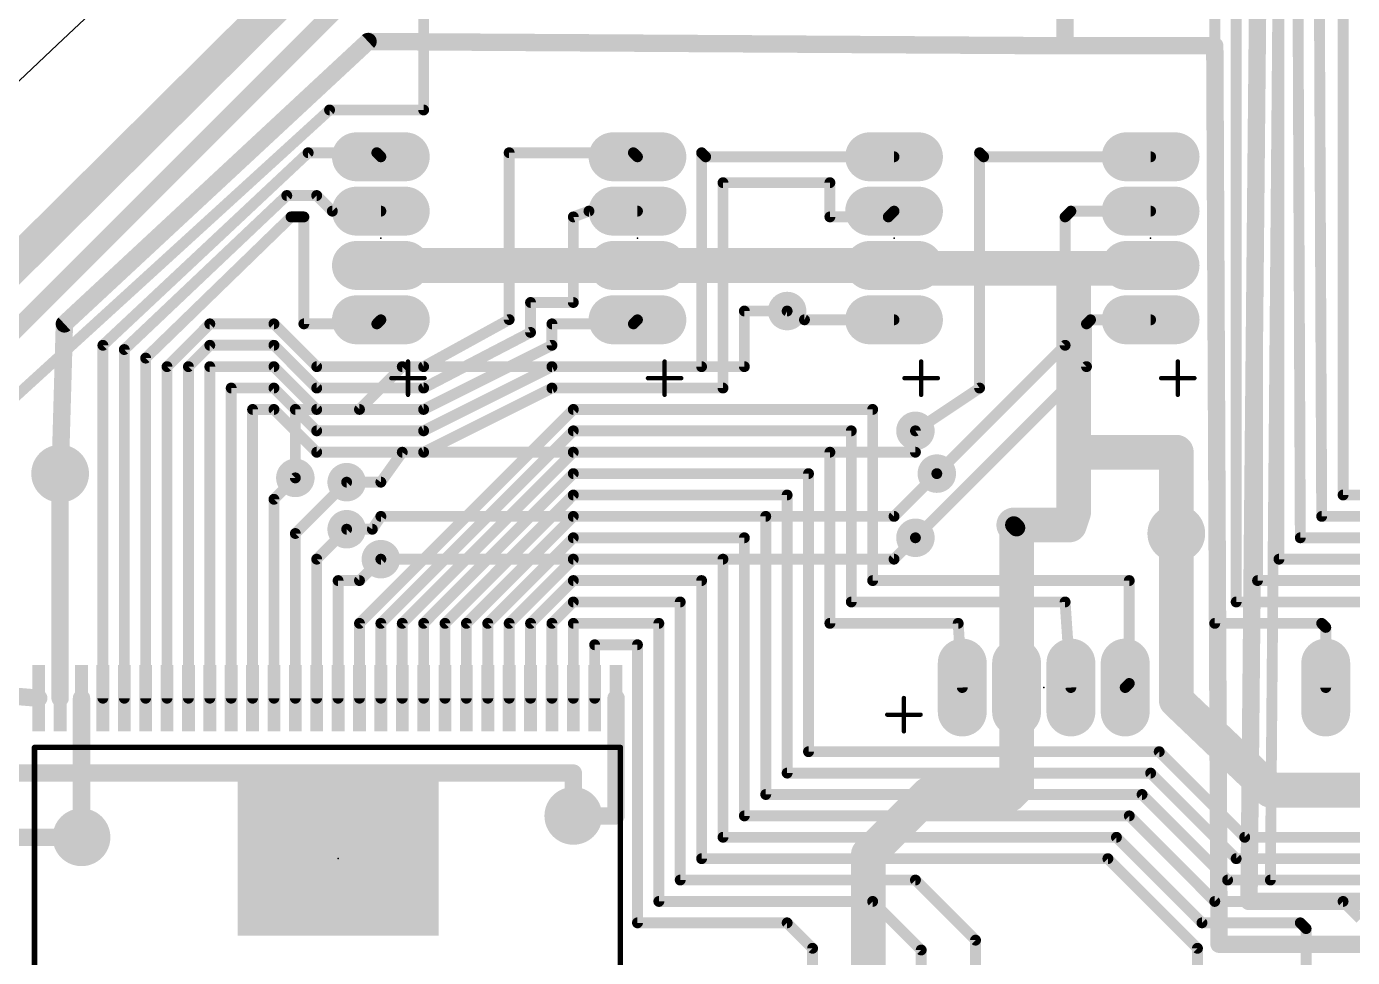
# Model space of a CAD drawing. Extents: x -46 to 149, y 1 to 263.
# Drawn here: x 48.71 to 79.72, y 202.69 to 224.45 of the extents above; entities that cross this region are included whole.
import ezdxf

# ---------------------------------------------------------------- set-up
doc = ezdxf.new("R2010")
doc.units = 0
for name, color, linetype in [('1', 22, 'CONTINUOUS'), ('16', 175, 'CONTINUOUS'), ('17', 82, 'CONTINUOUS'), ('18', 82, 'CONTINUOUS'), ('20', 7, 'CONTINUOUS'), ('21', 253, 'CONTINUOUS'), ('23', 7, 'CONTINUOUS')]:
    doc.layers.add(name, color=color, linetype=linetype)

# ---------------------------------------------------------------- blocks, each defined once
blk = doc.blocks.new('LONGP100')
at = {"const_width": 1}
blk.add_lwpolyline([(-0.5, 0), (0.5, 0)], dxfattribs=at)
at = {"const_width": 0.5}
for points in [[(-0.5, 0.25, 1), (-0.5, -0.25)], [(0.5, -0.25, 1), (0.5, 0.25)]]:
    blk.add_lwpolyline(points, format="xyb", dxfattribs=at)
blk = doc.blocks.new('RECT')
blk.add_solid([(-0.5, -0.5), (0.5, -0.5), (-0.5, 0.5), (0.5, 0.5)])
blk = doc.blocks.new('ROUNDV')
at = {"const_width": 0.5}
blk.add_lwpolyline([(0, -0.25, 1), (0, 0.25, 1), (0, -0.25)], format="xyb", dxfattribs=at)

msp = doc.modelspace()

# ---------------------------------------------------------------- linework, layer by layer
at = {"layer": '1'}
for points, const_width in [([(76.5, 237.1), (76.5, 210.5)], 0.254), ([(77, 211), (77, 236.8)], 0.254), ([(77.5, 236.5), (77.5, 211.5)], 0.254), ([(78, 236.2), (78, 212)], 0.254), ([(78.5, 212.5), (78.4, 235.9)], 0.254), ([(79, 213), (78.9, 235.6)], 0.254), ([(79.5, 235.5), (79.5, 213.5)], 0.254), ([(58, 225.8), (58, 222.5)], 0.254), ([(55.8, 222.5), (41, 209)], 0.254), ([(58, 222.5), (55.8, 222.5)], 0.254), ([(55.3, 221.5), (50.5, 217)], 0.254), ([(56.905, 221.5), (55.3, 221.5)], 0.254), ([(57, 221.405), (56.905, 221.5)], 0.254), ([(62.905, 221.5), (60, 221.5)], 0.254), ([(60, 221.5), (60, 217.6)], 0.254), ([(63, 221.405), (62.905, 221.5)], 0.254), ([(64.5, 216.5), (64.5, 221.5)], 0.254), ([(64.5, 221.5), (64.595, 221.405)], 0.254), ([(64.595, 221.405), (69, 221.405)], 0.254), ([(71, 216), (71, 221.5)], 0.254), ([(71, 221.5), (71.095, 221.405)], 0.254), ([(71.095, 221.405), (75, 221.405)], 0.254), ([(67.5, 220.8), (65, 220.8)], 0.254), ([(65, 220.8), (65, 216)], 0.254), ([(67.5, 220), (67.5, 220.8)], 0.254), ([(51, 216.9), (54.8, 220.5)], 0.254), ([(54.8, 220.5), (55.5, 220.5)], 0.254), ([(55.5, 220.5), (55.865, 220.135)], 0.254), ([(55.865, 220.135), (57, 220.135)], 0.254), ([(61.5, 220), (61.865, 220.135)], 0.254), ([(61.865, 220.135), (63, 220.135)], 0.254), ([(69, 220.135), (68.865, 220)], 0.254), ([(73, 220), (73.135, 220.135)], 0.254), ([(73.135, 220.135), (75, 220.135)], 0.254), ([(54.9, 220), (51.5, 216.7)], 0.254), ([(55.2, 220), (54.9, 220)], 0.254), ([(55.2, 217.5), (55.2, 220)], 0.254), ([(61.5, 218), (61.5, 220)], 0.254), ([(68.865, 220), (67.5, 220)], 0.254), ([(73, 217), (73, 220)], 0.254), ([(60.5, 217.3), (60.5, 218)], 0.254), ([(60.5, 218), (61.5, 218)], 0.254), ([(57, 217.595), (56.905, 217.5)], 0.254), ([(60, 217.6), (58, 216.5)], 0.254), ([(63, 217.595), (62.905, 217.5)], 0.254), ([(66.5, 217.8), (66.905, 217.595)], 0.254), ([(66.905, 217.595), (69, 217.595)], 0.254), ([(73.5, 217.5), (73.595, 217.595)], 0.254), ([(73.595, 217.595), (75, 217.595)], 0.254), ([(53, 217.5), (52, 216.5)], 0.254), ([(54.5, 217.5), (53, 217.5)], 0.254), ([(55.5, 216.5), (54.5, 217.5)], 0.254), ([(56.905, 217.5), (55.2, 217.5)], 0.254), ([(60.5, 217.3), (58, 216)], 0.254), ([(62.905, 217.5), (61, 217.5)], 0.254), ([(61, 217.5), (61, 217)], 0.254), ([(73.5, 216.5), (73.5, 217.5)], 0.254), ([(50.5, 217), (50.5, 208.75)], 0.254), ([(52.5, 216.5), (53, 217)], 0.254), ([(53, 217), (54.5, 217)], 0.254), ([(54.5, 217), (55.5, 216)], 0.254), ([(61, 217), (58, 215.5)], 0.254), ([(70, 214), (73, 217)], 0.254), ([(51, 208.75), (51, 216.9)], 0.254), ([(51.5, 216.7), (51.5, 208.75)], 0.254), ([(52, 216.5), (52, 208.75)], 0.254), ([(52.5, 208.75), (52.5, 216.5)], 0.254), ([(54.5, 216.5), (53, 216.5)], 0.254), ([(53, 216.5), (53, 208.75)], 0.254), ([(55.5, 215.5), (54.5, 216.5)], 0.254), ([(58, 216.5), (55.5, 216.5)], 0.254), ([(58, 215), (61, 216.5)], 0.254), ([(61, 216.5), (64.5, 216.5)], 0.254), ([(69.5, 212.5), (73.5, 216.5)], 0.254), ([(53.5, 208.75), (53.5, 216)], 0.254), ([(53.5, 216), (54.5, 216)], 0.254), ([(54.5, 216), (55.5, 215)], 0.254), ([(58, 216), (55.5, 216)], 0.254), ([(61, 216), (58, 214.5)], 0.254), ([(65, 216), (61, 216)], 0.254), ([(69.5, 215), (71, 216)], 0.254), ([(54.5, 215.5), (54, 215.5)], 0.254), ([(54, 215.5), (54, 208.75)], 0.254), ([(55.5, 214.5), (54.5, 215.5)], 0.254), ([(55.5, 215.5), (58, 215.5)], 0.254), ([(61.5, 215.5), (56.5, 210.5)], 0.254), ([(68.5, 215.5), (61.5, 215.5)], 0.254), ([(68.5, 211.5), (68.5, 215.5)], 0.254), ([(55.5, 215), (58, 215)], 0.254), ([(61.5, 215), (57, 210.5)], 0.254), ([(68, 215), (61.5, 215)], 0.254), ([(68, 211), (68, 215)], 0.254), ([(58, 214.5), (55.5, 214.5)], 0.254), ([(61.5, 214.5), (57.5, 210.5)], 0.254), ([(67.5, 214.5), (61.5, 214.5)], 0.254), ([(67.5, 210.5), (67.5, 214.5)], 0.254), ([(49.5, 208.75), (49.5, 214)], 0.4064), ([(54.5, 213.4), (55, 213.9)], 0.254), ([(61.5, 214), (58, 210.5)], 0.254), ([(67, 214), (61.5, 214)], 0.254), ([(67, 207.5), (67, 214)], 0.254), ([(55, 212.6), (56.2, 213.8)], 0.254), ([(54.5, 208.75), (54.5, 213.4)], 0.254), ([(61.5, 213.5), (58.5, 210.5)], 0.254), ([(66.5, 213.5), (61.5, 213.5)], 0.254), ([(66.5, 207), (66.5, 213.5)], 0.254), ([(79.5, 213.5), (85.5, 213.5)], 0.254), ([(61.5, 213), (59, 210.5)], 0.254), ([(66, 213), (61.5, 213)], 0.254), ([(66, 206.5), (66, 213)], 0.254), ([(85, 213), (79, 213)], 0.254), ([(55, 208.75), (55, 212.6)], 0.254), ([(55.5, 212), (56.2, 212.7)], 0.254), ([(75.6, 212.6), (75.6, 208.7)], 0.8128), ([(61.5, 212.5), (59.5, 210.5)], 0.254), ([(65.5, 212.5), (61.5, 212.5)], 0.254), ([(65.5, 206), (65.5, 212.5)], 0.254), ([(84.5, 212.5), (78.5, 212.5)], 0.254), ([(55.5, 208.75), (55.5, 212)], 0.254), ([(56.5, 211.5), (57, 212)], 0.254), ([(61.5, 212), (60, 210.5)], 0.254), ([(65, 212), (61.5, 212)], 0.254), ([(65, 205.5), (65, 212)], 0.254), ([(78, 212), (84, 212)], 0.254), ([(56, 208.75), (56, 211.5)], 0.254), ([(56, 211.5), (56.5, 211.5)], 0.254), ([(61.5, 211.5), (60.5, 210.5)], 0.254), ([(64.5, 211.5), (61.5, 211.5)], 0.254), ([(64.5, 205), (64.5, 211.5)], 0.254), ([(74.5, 211.5), (68.5, 211.5)], 0.254), ([(74.5, 209.095), (74.5, 211.5)], 0.254), ([(77.5, 211.5), (83, 211.5)], 0.254), ([(61.5, 211), (61, 210.5)], 0.254), ([(64, 211), (61.5, 211)], 0.254), ([(64, 204.5), (64, 211)], 0.254), ([(73, 211), (68, 211)], 0.254), ([(73.135, 209), (73, 211)], 0.254), ([(80.5, 211), (77, 211)], 0.254), ([(56.5, 210.5), (56.5, 208.75)], 0.254), ([(57, 210.5), (57, 208.75)], 0.254), ([(57.5, 210.5), (57.5, 208.75)], 0.254), ([(58, 210.5), (58, 208.75)], 0.254), ([(58.5, 210.5), (58.5, 208.75)], 0.254), ([(59, 210.5), (59, 208.75)], 0.254), ([(59.5, 210.5), (59.5, 208.75)], 0.254), ([(60, 210.5), (60, 208.75)], 0.254), ([(60.5, 210.5), (60.5, 208.75)], 0.254), ([(61, 210.5), (61, 208.75)], 0.254), ([(63.5, 210.5), (61.5, 210.5)], 0.254), ([(61.5, 210.5), (61.5, 208.75)], 0.254), ([(63.5, 204), (63.5, 210.5)], 0.254), ([(70.5, 210.5), (67.5, 210.5)], 0.254), ([(70.595, 209), (70.5, 210.5)], 0.254), ([(76.5, 210.5), (79, 210.5)], 0.254), ([(79, 210.5), (79.095, 210.405)], 0.254), ([(79.095, 210.405), (79.095, 209)], 0.254), ([(63, 210), (62, 210)], 0.254), ([(62, 210), (62, 208.75)], 0.254), ([(63, 203.5), (63, 210)], 0.254), ([(49, 208.75), (48.4, 208.8)], 0.4064), ([(74.405, 209), (74.5, 209.095)], 0.254), ([(75.6, 208.7), (77.8, 206.6)], 0.8128), ([(50, 205.5), (50, 208.75)], 0.4064), ([(62.5, 208.75), (62.5, 206)], 0.4064), ([(75.2, 207.5), (67, 207.5)], 0.254), ([(77.2, 205.5), (75.2, 207.5)], 0.254), ([(75, 207), (66.5, 207)], 0.254), ([(77, 205), (75, 207)], 0.254), ([(77.8, 206.6), (81.6, 206.6)], 0.8128), ([(74.8, 206.5), (66, 206.5)], 0.254), ([(76.8, 204.5), (74.8, 206.5)], 0.254), ([(62.5, 206), (61.5, 206)], 0.4064), ([(74.5, 206), (65.5, 206)], 0.254), ([(76.5, 204), (74.5, 206)], 0.254), ([(74.2, 205.5), (65, 205.5)], 0.254), ([(76.2, 203.5), (74.2, 205.5)], 0.254), ([(81.5, 205.5), (77.2, 205.5)], 0.254), ([(74, 205), (64.5, 205)], 0.254), ([(76.095, 202.905), (74, 205)], 0.254), ([(80.9, 205), (77, 205)], 0.254), ([(69.5, 204.5), (64, 204.5)], 0.254), ([(70.905, 203.095), (69.5, 204.5)], 0.254), ([(80.5, 204.5), (76.8, 204.5)], 0.254), ([(68.5, 204), (63.5, 204)], 0.254), ([(69.635, 202.865), (68.5, 204)], 0.254), ([(79.5, 204), (76.5, 204)], 0.254), ([(79.905, 203.595), (79.5, 204)], 0.254), ([(66.5, 203.5), (63, 203.5)], 0.254), ([(67.095, 202.905), (66.5, 203.5)], 0.254), ([(78.5, 203.5), (76.2, 203.5)], 0.254), ([(78.635, 203.365), (78.5, 203.5)], 0.254), ([(78.635, 201.5), (78.635, 203.365)], 0.254), ([(70.905, 201.5), (70.905, 203.095)], 0.254), ([(67.095, 201.5), (67.095, 202.905)], 0.254), ([(69.635, 201.5), (69.635, 202.865)], 0.254), ([(76.095, 201.5), (76.095, 202.905)], 0.254)]:
    msp.add_lwpolyline(points, dxfattribs=dict(at, const_width=const_width))
for points, const_width in [([(55.8, 222.5635, 1), (55.8, 222.4365)], 0.127), ([(55.8428, 222.4531, 1), (55.7572, 222.5469)], 0.127), ([(58, 222.4365, 1), (58, 222.5635)], 0.127), ([(57.9365, 222.5, 1), (58.0635, 222.5)], 0.127), ([(55.3, 221.5635, 1), (55.3, 221.4365)], 0.127), ([(55.3434, 221.4537, 1), (55.2566, 221.5463)], 0.127), ([(56.9499, 221.5449, 1), (56.8601, 221.4551)], 0.127), ([(56.905, 221.4365, 1), (56.905, 221.5635)], 0.127), ([(56.9551, 221.3601, 1), (57.0449, 221.4499)], 0.127), ([(60, 221.5635, 1), (60, 221.4365)], 0.127), ([(60.0635, 221.5, 1), (59.9365, 221.5)], 0.127), ([(62.9499, 221.5449, 1), (62.8601, 221.4551)], 0.127), ([(62.905, 221.4365, 1), (62.905, 221.5635)], 0.127), ([(62.9551, 221.3601, 1), (63.0449, 221.4499)], 0.127), ([(64.5635, 221.5, 1), (64.4365, 221.5)], 0.127), ([(64.5449, 221.5449, 1), (64.4551, 221.4551)], 0.127), ([(64.595, 221.4685, 1), (64.595, 221.3415)], 0.127), ([(64.5501, 221.3601, 1), (64.6399, 221.4499)], 0.127), ([(69, 221.3415, 1), (69, 221.4685)], 0.127), ([(71.0635, 221.5, 1), (70.9365, 221.5)], 0.127), ([(71.0449, 221.5449, 1), (70.9551, 221.4551)], 0.127), ([(71.095, 221.4685, 1), (71.095, 221.3415)], 0.127), ([(71.0501, 221.3601, 1), (71.1399, 221.4499)], 0.127), ([(75, 221.3415, 1), (75, 221.4685)], 0.127), ([(65, 220.8635, 1), (65, 220.7365)], 0.127), ([(65.0635, 220.8, 1), (64.9365, 220.8)], 0.127), ([(67.5635, 220.8, 1), (67.4365, 220.8)], 0.127), ([(67.5, 220.7365, 1), (67.5, 220.8635)], 0.127), ([(54.8, 220.5635, 1), (54.8, 220.4365)], 0.127), ([(54.8437, 220.4539, 1), (54.7563, 220.5461)], 0.127), ([(55.5449, 220.5449, 1), (55.4551, 220.4551)], 0.127), ([(55.5, 220.4365, 1), (55.5, 220.5635)], 0.127), ([(55.865, 220.1985, 1), (55.865, 220.0715)], 0.127), ([(55.8201, 220.0901, 1), (55.9099, 220.1799)], 0.127), ([(57, 220.0715, 1), (57, 220.1985)], 0.127), ([(61.865, 220.1985, 1), (61.865, 220.0715)], 0.127), ([(61.887, 220.0754, 1), (61.843, 220.1946)], 0.127), ([(63, 220.0715, 1), (63, 220.1985)], 0.127), ([(69.0449, 220.0901, 1), (68.9551, 220.1799)], 0.127), ([(73.135, 220.1985, 1), (73.135, 220.0715)], 0.127), ([(73.1799, 220.0901, 1), (73.0901, 220.1799)], 0.127), ([(75, 220.0715, 1), (75, 220.1985)], 0.127), ([(54.9, 220.0635, 1), (54.9, 219.9365)], 0.127), ([(54.9442, 219.9544, 1), (54.8558, 220.0456)], 0.127), ([(55.2635, 220, 1), (55.1365, 220)], 0.127), ([(55.2, 219.9365, 1), (55.2, 220.0635)], 0.127), ([(61.5635, 220, 1), (61.4365, 220)], 0.127), ([(61.478, 220.0596, 1), (61.522, 219.9404)], 0.127), ([(67.5, 220.0635, 1), (67.5, 219.9365)], 0.127), ([(67.4365, 220, 1), (67.5635, 220)], 0.127), ([(68.8201, 220.0449, 1), (68.9099, 219.9551)], 0.127), ([(68.865, 219.9365, 1), (68.865, 220.0635)], 0.127), ([(73.0635, 220, 1), (72.9365, 220)], 0.127), ([(72.9551, 220.0449, 1), (73.0449, 219.9551)], 0.127), ([(60.5635, 218, 1), (60.4365, 218)], 0.127), ([(60.5, 218.0635, 1), (60.5, 217.9365)], 0.127), ([(61.4365, 218, 1), (61.5635, 218)], 0.127), ([(61.5, 217.9365, 1), (61.5, 218.0635)], 0.127), ([(57.0449, 217.5501, 1), (56.9551, 217.6399)], 0.127), ([(59.9365, 217.6, 1), (60.0635, 217.6)], 0.127), ([(60.0306, 217.5444, 1), (59.9694, 217.6556)], 0.127), ([(63.0449, 217.5501, 1), (62.9551, 217.6399)], 0.127), ([(66.5287, 217.8567, 1), (66.4713, 217.7433)], 0.127), ([(66.905, 217.6585, 1), (66.905, 217.5315)], 0.127), ([(66.8763, 217.5383, 1), (66.9337, 217.6517)], 0.127), ([(69, 217.5315, 1), (69, 217.6585)], 0.127), ([(73.595, 217.6585, 1), (73.595, 217.5315)], 0.127), ([(73.6399, 217.5501, 1), (73.5501, 217.6399)], 0.127), ([(75, 217.5315, 1), (75, 217.6585)], 0.127), ([(53, 217.5635, 1), (53, 217.4365)], 0.127), ([(53.0449, 217.4551, 1), (52.9551, 217.5449)], 0.127), ([(54.5449, 217.5449, 1), (54.4551, 217.4551)], 0.127), ([(54.5, 217.4365, 1), (54.5, 217.5635)], 0.127), ([(55.2, 217.5635, 1), (55.2, 217.4365)], 0.127), ([(55.1365, 217.5, 1), (55.2635, 217.5)], 0.127), ([(56.8601, 217.5449, 1), (56.9499, 217.4551)], 0.127), ([(56.905, 217.4365, 1), (56.905, 217.5635)], 0.127), ([(60.4365, 217.3, 1), (60.5635, 217.3)], 0.127), ([(60.5293, 217.2437, 1), (60.4707, 217.3563)], 0.127), ([(61, 217.5635, 1), (61, 217.4365)], 0.127), ([(61.0635, 217.5, 1), (60.9365, 217.5)], 0.127), ([(62.8601, 217.5449, 1), (62.9499, 217.4551)], 0.127), ([(62.905, 217.4365, 1), (62.905, 217.5635)], 0.127), ([(73.5635, 217.5, 1), (73.4365, 217.5)], 0.127), ([(73.4551, 217.5449, 1), (73.5449, 217.4551)], 0.127), ([(50.5635, 217, 1), (50.4365, 217)], 0.127), ([(50.4566, 217.0463, 1), (50.5434, 216.9537)], 0.127), ([(53, 217.0635, 1), (53, 216.9365)], 0.127), ([(53.0449, 216.9551, 1), (52.9551, 217.0449)], 0.127), ([(54.5449, 217.0449, 1), (54.4551, 216.9551)], 0.127), ([(54.5, 216.9365, 1), (54.5, 217.0635)], 0.127), ([(60.9365, 217, 1), (61.0635, 217)], 0.127), ([(61.0284, 216.9432, 1), (60.9716, 217.0568)], 0.127), ([(72.9365, 217, 1), (73.0635, 217)], 0.127), ([(73.0449, 216.9551, 1), (72.9551, 217.0449)], 0.127), ([(51.0635, 216.9, 1), (50.9365, 216.9)], 0.127), ([(50.9563, 216.9461, 1), (51.0437, 216.8539)], 0.127), ([(51.5635, 216.7, 1), (51.4365, 216.7)], 0.127), ([(51.4558, 216.7456, 1), (51.5442, 216.6544)], 0.127), ([(52.0635, 216.5, 1), (51.9365, 216.5)], 0.127), ([(51.9551, 216.5449, 1), (52.0449, 216.4551)], 0.127), ([(52.5635, 216.5, 1), (52.4365, 216.5)], 0.127), ([(52.4551, 216.5449, 1), (52.5449, 216.4551)], 0.127), ([(53, 216.5635, 1), (53, 216.4365)], 0.127), ([(53.0635, 216.5, 1), (52.9365, 216.5)], 0.127), ([(54.5449, 216.5449, 1), (54.4551, 216.4551)], 0.127), ([(54.5, 216.4365, 1), (54.5, 216.5635)], 0.127), ([(55.5, 216.5635, 1), (55.5, 216.4365)], 0.127), ([(55.4551, 216.4551, 1), (55.5449, 216.5449)], 0.127), ([(57.9694, 216.5556, 1), (58.0306, 216.4444)], 0.127), ([(58, 216.4365, 1), (58, 216.5635)], 0.127), ([(61, 216.5635, 1), (61, 216.4365)], 0.127), ([(61.0284, 216.4432, 1), (60.9716, 216.5568)], 0.127), ([(64.4365, 216.5, 1), (64.5635, 216.5)], 0.127), ([(64.5, 216.4365, 1), (64.5, 216.5635)], 0.127), ([(73.4365, 216.5, 1), (73.5635, 216.5)], 0.127), ([(73.5449, 216.4551, 1), (73.4551, 216.5449)], 0.127), ([(53.5635, 216, 1), (53.4365, 216)], 0.127), ([(53.5, 216.0635, 1), (53.5, 215.9365)], 0.127), ([(54.5449, 216.0449, 1), (54.4551, 215.9551)], 0.127), ([(54.5, 215.9365, 1), (54.5, 216.0635)], 0.127), ([(55.5, 216.0635, 1), (55.5, 215.9365)], 0.127), ([(57.9707, 216.0563, 1), (58.0293, 215.9437)], 0.127), ([(58, 215.9365, 1), (58, 216.0635)], 0.127), ([(61, 216.0635, 1), (61, 215.9365)], 0.127), ([(61.0284, 215.9432, 1), (60.9716, 216.0568)], 0.127), ([(65, 215.9365, 1), (65, 216.0635)], 0.127), ([(71.0352, 215.9472, 1), (70.9648, 216.0528)], 0.127), ([(55.4551, 215.9551, 1), (55.5449, 216.0449)], 0.127), ([(64.9365, 216, 1), (65.0635, 216)], 0.127), ([(70.9365, 216, 1), (71.0635, 216)], 0.127), ([(54, 215.5635, 1), (54, 215.4365)], 0.127), ([(54.0635, 215.5, 1), (53.9365, 215.5)], 0.127), ([(54.5449, 215.5449, 1), (54.4551, 215.4551)], 0.127), ([(54.5, 215.4365, 1), (54.5, 215.5635)], 0.127), ([(55.5, 215.5635, 1), (55.5, 215.4365)], 0.127), ([(55.4551, 215.4551, 1), (55.5449, 215.5449)], 0.127), ([(57.9716, 215.5568, 1), (58.0284, 215.4432)], 0.127), ([(58, 215.4365, 1), (58, 215.5635)], 0.127), ([(61.5, 215.5635, 1), (61.5, 215.4365)], 0.127), ([(61.5449, 215.4551, 1), (61.4551, 215.5449)], 0.127), ([(68.5635, 215.5, 1), (68.4365, 215.5)], 0.127), ([(68.5, 215.4365, 1), (68.5, 215.5635)], 0.127), ([(55.5, 215.0635, 1), (55.5, 214.9365)], 0.127), ([(55.4551, 214.9551, 1), (55.5449, 215.0449)], 0.127), ([(57.9716, 215.0568, 1), (58.0284, 214.9432)], 0.127), ([(58, 214.9365, 1), (58, 215.0635)], 0.127), ([(61.5, 215.0635, 1), (61.5, 214.9365)], 0.127), ([(61.5449, 214.9551, 1), (61.4551, 215.0449)], 0.127), ([(68.0635, 215, 1), (67.9365, 215)], 0.127), ([(68, 214.9365, 1), (68, 215.0635)], 0.127), ([(69.4648, 215.0528, 1), (69.5352, 214.9472)], 0.127), ([(55.5, 214.5635, 1), (55.5, 214.4365)], 0.127), ([(55.4551, 214.4551, 1), (55.5449, 214.5449)], 0.127), ([(57.9716, 214.5568, 1), (58.0284, 214.4432)], 0.127), ([(58, 214.4365, 1), (58, 214.5635)], 0.127), ([(61.5, 214.5635, 1), (61.5, 214.4365)], 0.127), ([(61.5449, 214.4551, 1), (61.4551, 214.5449)], 0.127), ([(67.5635, 214.5, 1), (67.4365, 214.5)], 0.127), ([(67.5, 214.4365, 1), (67.5, 214.5635)], 0.127), ([(49.6016, 214, 1), (49.3984, 214)], 0.2032), ([(55.0449, 213.8551, 1), (54.9551, 213.9449)], 0.127), ([(61.5, 214.0635, 1), (61.5, 213.9365)], 0.127), ([(61.5449, 213.9551, 1), (61.4551, 214.0449)], 0.127), ([(67.0635, 214, 1), (66.9365, 214)], 0.127), ([(67, 213.9365, 1), (67, 214.0635)], 0.127), ([(69.9551, 214.0449, 1), (70.0449, 213.9551)], 0.127), ([(56.2449, 213.7551, 1), (56.1551, 213.8449)], 0.127), ([(54.5635, 213.4, 1), (54.4365, 213.4)], 0.127), ([(54.4551, 213.4449, 1), (54.5449, 213.3551)], 0.127), ([(61.5, 213.5635, 1), (61.5, 213.4365)], 0.127), ([(61.5449, 213.4551, 1), (61.4551, 213.5449)], 0.127), ([(66.5635, 213.5, 1), (66.4365, 213.5)], 0.127), ([(66.5, 213.4365, 1), (66.5, 213.5635)], 0.127), ([(79.5, 213.5635, 1), (79.5, 213.4365)], 0.127), ([(79.4365, 213.5, 1), (79.5635, 213.5)], 0.127), ([(61.5, 213.0635, 1), (61.5, 212.9365)], 0.127), ([(61.5449, 212.9551, 1), (61.4551, 213.0449)], 0.127), ([(66.0635, 213, 1), (65.9365, 213)], 0.127), ([(66, 212.9365, 1), (66, 213.0635)], 0.127), ([(79, 213.0635, 1), (79, 212.9365)], 0.127), ([(78.9365, 212.9997, 1), (79.0635, 213.0003)], 0.127), ([(55.0635, 212.6, 1), (54.9365, 212.6)], 0.127), ([(54.9551, 212.6449, 1), (55.0449, 212.5551)], 0.127), ([(56.2449, 212.6551, 1), (56.1551, 212.7449)], 0.127), ([(75.8032, 212.6, 1), (75.3968, 212.6)], 0.4064), ([(61.5, 212.5635, 1), (61.5, 212.4365)], 0.127), ([(61.5449, 212.4551, 1), (61.4551, 212.5449)], 0.127), ([(65.5635, 212.5, 1), (65.4365, 212.5)], 0.127), ([(65.5, 212.4365, 1), (65.5, 212.5635)], 0.127), ([(69.4551, 212.5449, 1), (69.5449, 212.4551)], 0.127), ([(78.5, 212.5635, 1), (78.5, 212.4365)], 0.127), ([(78.4365, 212.4997, 1), (78.5635, 212.5003)], 0.127), ([(55.5635, 212, 1), (55.4365, 212)], 0.127), ([(55.4551, 212.0449, 1), (55.5449, 211.9551)], 0.127), ([(57.0449, 211.9551, 1), (56.9551, 212.0449)], 0.127), ([(61.5, 212.0635, 1), (61.5, 211.9365)], 0.127), ([(61.5449, 211.9551, 1), (61.4551, 212.0449)], 0.127), ([(65.0635, 212, 1), (64.9365, 212)], 0.127), ([(65, 211.9365, 1), (65, 212.0635)], 0.127), ([(78, 212.0635, 1), (78, 211.9365)], 0.127), ([(77.9365, 212, 1), (78.0635, 212)], 0.127), ([(56.0635, 211.5, 1), (55.9365, 211.5)], 0.127), ([(56, 211.5635, 1), (56, 211.4365)], 0.127), ([(56.4551, 211.5449, 1), (56.5449, 211.4551)], 0.127), ([(56.5, 211.4365, 1), (56.5, 211.5635)], 0.127), ([(61.5, 211.5635, 1), (61.5, 211.4365)], 0.127), ([(61.5449, 211.4551, 1), (61.4551, 211.5449)], 0.127), ([(64.5635, 211.5, 1), (64.4365, 211.5)], 0.127), ([(64.5, 211.4365, 1), (64.5, 211.5635)], 0.127), ([(68.5, 211.5635, 1), (68.5, 211.4365)], 0.127), ([(68.4365, 211.5, 1), (68.5635, 211.5)], 0.127), ([(74.5635, 211.5, 1), (74.4365, 211.5)], 0.127), ([(74.5, 211.4365, 1), (74.5, 211.5635)], 0.127), ([(77.5, 211.5635, 1), (77.5, 211.4365)], 0.127), ([(77.4365, 211.5, 1), (77.5635, 211.5)], 0.127), ([(61.5, 211.0635, 1), (61.5, 210.9365)], 0.127), ([(61.5449, 210.9551, 1), (61.4551, 211.0449)], 0.127), ([(64.0635, 211, 1), (63.9365, 211)], 0.127), ([(64, 210.9365, 1), (64, 211.0635)], 0.127), ([(68, 211.0635, 1), (68, 210.9365)], 0.127), ([(67.9365, 211, 1), (68.0635, 211)], 0.127), ([(73.0634, 211.0043, 1), (72.9366, 210.9957)], 0.127), ([(73, 210.9365, 1), (73, 211.0635)], 0.127), ([(77, 211.0635, 1), (77, 210.9365)], 0.127), ([(76.9365, 211, 1), (77.0635, 211)], 0.127), ([(56.5635, 210.5, 1), (56.4365, 210.5)], 0.127), ([(56.4551, 210.5449, 1), (56.5449, 210.4551)], 0.127), ([(57.0635, 210.5, 1), (56.9365, 210.5)], 0.127), ([(56.9551, 210.5449, 1), (57.0449, 210.4551)], 0.127), ([(57.5635, 210.5, 1), (57.4365, 210.5)], 0.127), ([(57.4551, 210.5449, 1), (57.5449, 210.4551)], 0.127), ([(58.0635, 210.5, 1), (57.9365, 210.5)], 0.127), ([(57.9551, 210.5449, 1), (58.0449, 210.4551)], 0.127), ([(58.5635, 210.5, 1), (58.4365, 210.5)], 0.127), ([(58.4551, 210.5449, 1), (58.5449, 210.4551)], 0.127), ([(59.0635, 210.5, 1), (58.9365, 210.5)], 0.127), ([(58.9551, 210.5449, 1), (59.0449, 210.4551)], 0.127), ([(59.5635, 210.5, 1), (59.4365, 210.5)], 0.127), ([(59.4551, 210.5449, 1), (59.5449, 210.4551)], 0.127), ([(60.0635, 210.5, 1), (59.9365, 210.5)], 0.127), ([(59.9551, 210.5449, 1), (60.0449, 210.4551)], 0.127), ([(60.5635, 210.5, 1), (60.4365, 210.5)], 0.127), ([(60.4551, 210.5449, 1), (60.5449, 210.4551)], 0.127), ([(61.0635, 210.5, 1), (60.9365, 210.5)], 0.127), ([(60.9551, 210.5449, 1), (61.0449, 210.4551)], 0.127), ([(61.5, 210.5635, 1), (61.5, 210.4365)], 0.127), ([(61.5635, 210.5, 1), (61.4365, 210.5)], 0.127), ([(63.5635, 210.5, 1), (63.4365, 210.5)], 0.127), ([(63.5, 210.4365, 1), (63.5, 210.5635)], 0.127), ([(67.5, 210.5635, 1), (67.5, 210.4365)], 0.127), ([(67.4365, 210.5, 1), (67.5635, 210.5)], 0.127), ([(70.5634, 210.504, 1), (70.4366, 210.496)], 0.127), ([(70.5, 210.4365, 1), (70.5, 210.5635)], 0.127), ([(76.5, 210.5635, 1), (76.5, 210.4365)], 0.127), ([(76.4365, 210.5, 1), (76.5635, 210.5)], 0.127), ([(79.0449, 210.5449, 1), (78.9551, 210.4551)], 0.127), ([(79, 210.4365, 1), (79, 210.5635)], 0.127), ([(79.1585, 210.405, 1), (79.0315, 210.405)], 0.127), ([(79.0501, 210.3601, 1), (79.1399, 210.4499)], 0.127), ([(62, 210.0635, 1), (62, 209.9365)], 0.127), ([(62.0635, 210, 1), (61.9365, 210)], 0.127), ([(63.0635, 210, 1), (62.9365, 210)], 0.127), ([(63, 209.9365, 1), (63, 210.0635)], 0.127), ([(70.5316, 208.996, 1), (70.6584, 209.004)], 0.127), ([(73.0716, 208.9957, 1), (73.1984, 209.0043)], 0.127), ([(74.3601, 209.0449, 1), (74.4499, 208.9551)], 0.127), ([(74.4365, 209.095, 1), (74.5635, 209.095)], 0.127), ([(74.5449, 209.0501, 1), (74.4551, 209.1399)], 0.127), ([(75.7403, 208.847, 1), (75.4597, 208.553)], 0.4064), ([(79.0315, 209, 1), (79.1585, 209)], 0.127), ([(48.9916, 208.6488, 1), (49.0084, 208.8512)], 0.2032), ([(49.3984, 208.75, 1), (49.6016, 208.75)], 0.2032), ([(50.1016, 208.75, 1), (49.8984, 208.75)], 0.2032), ([(50.4365, 208.75, 1), (50.5635, 208.75)], 0.127), ([(50.9365, 208.75, 1), (51.0635, 208.75)], 0.127), ([(51.4365, 208.75, 1), (51.5635, 208.75)], 0.127), ([(51.9365, 208.75, 1), (52.0635, 208.75)], 0.127), ([(52.4365, 208.75, 1), (52.5635, 208.75)], 0.127), ([(52.9365, 208.75, 1), (53.0635, 208.75)], 0.127), ([(53.4365, 208.75, 1), (53.5635, 208.75)], 0.127), ([(53.9365, 208.75, 1), (54.0635, 208.75)], 0.127), ([(54.4365, 208.75, 1), (54.5635, 208.75)], 0.127), ([(54.9365, 208.75, 1), (55.0635, 208.75)], 0.127), ([(55.4365, 208.75, 1), (55.5635, 208.75)], 0.127), ([(55.9365, 208.75, 1), (56.0635, 208.75)], 0.127), ([(56.4365, 208.75, 1), (56.5635, 208.75)], 0.127), ([(56.9365, 208.75, 1), (57.0635, 208.75)], 0.127), ([(57.4365, 208.75, 1), (57.5635, 208.75)], 0.127), ([(57.9365, 208.75, 1), (58.0635, 208.75)], 0.127), ([(58.4365, 208.75, 1), (58.5635, 208.75)], 0.127), ([(58.9365, 208.75, 1), (59.0635, 208.75)], 0.127), ([(59.4365, 208.75, 1), (59.5635, 208.75)], 0.127), ([(59.9365, 208.75, 1), (60.0635, 208.75)], 0.127), ([(60.4365, 208.75, 1), (60.5635, 208.75)], 0.127), ([(60.9365, 208.75, 1), (61.0635, 208.75)], 0.127), ([(61.4365, 208.75, 1), (61.5635, 208.75)], 0.127), ([(61.9365, 208.75, 1), (62.0635, 208.75)], 0.127), ([(62.6016, 208.75, 1), (62.3984, 208.75)], 0.2032), ([(75.3968, 208.7, 1), (75.8032, 208.7)], 0.4064), ([(67, 207.5635, 1), (67, 207.4365)], 0.127), ([(66.9365, 207.5, 1), (67.0635, 207.5)], 0.127), ([(75.2449, 207.5449, 1), (75.1551, 207.4551)], 0.127), ([(75.2, 207.4365, 1), (75.2, 207.5635)], 0.127), ([(66.5, 207.0635, 1), (66.5, 206.9365)], 0.127), ([(75.0449, 207.0449, 1), (74.9551, 206.9551)], 0.127), ([(75, 206.9365, 1), (75, 207.0635)], 0.127), ([(66.4365, 207, 1), (66.5635, 207)], 0.127), ([(77.8, 206.8032, 1), (77.8, 206.3968)], 0.4064), ([(77.6597, 206.453, 1), (77.9403, 206.747)], 0.4064), ([(66, 206.5635, 1), (66, 206.4365)], 0.127), ([(65.9365, 206.5, 1), (66.0635, 206.5)], 0.127), ([(74.8449, 206.5449, 1), (74.7551, 206.4551)], 0.127), ([(74.8, 206.4365, 1), (74.8, 206.5635)], 0.127), ([(61.5, 206.1016, 1), (61.5, 205.8984)], 0.2032), ([(62.5, 205.8984, 1), (62.5, 206.1016)], 0.2032), ([(62.3984, 206, 1), (62.6016, 206)], 0.2032), ([(65.5, 206.0635, 1), (65.5, 205.9365)], 0.127), ([(65.4365, 206, 1), (65.5635, 206)], 0.127), ([(74.5449, 206.0449, 1), (74.4551, 205.9551)], 0.127), ([(74.5, 205.9365, 1), (74.5, 206.0635)], 0.127), ([(49.8984, 205.5, 1), (50.1016, 205.5)], 0.2032), ([(65, 205.5635, 1), (65, 205.4365)], 0.127), ([(74.2449, 205.5449, 1), (74.1551, 205.4551)], 0.127), ([(74.2, 205.4365, 1), (74.2, 205.5635)], 0.127), ([(77.2, 205.5635, 1), (77.2, 205.4365)], 0.127), ([(77.1551, 205.4551, 1), (77.2449, 205.5449)], 0.127), ([(64.9365, 205.5, 1), (65.0635, 205.5)], 0.127), ([(64.5, 205.0635, 1), (64.5, 204.9365)], 0.127), ([(64.4365, 205, 1), (64.5635, 205)], 0.127), ([(74.0449, 205.0449, 1), (73.9551, 204.9551)], 0.127), ([(74, 204.9365, 1), (74, 205.0635)], 0.127), ([(77, 205.0635, 1), (77, 204.9365)], 0.127), ([(76.9551, 204.9551, 1), (77.0449, 205.0449)], 0.127), ([(64, 204.5635, 1), (64, 204.4365)], 0.127), ([(63.9365, 204.5, 1), (64.0635, 204.5)], 0.127), ([(69.5449, 204.5449, 1), (69.4551, 204.4551)], 0.127), ([(69.5, 204.4365, 1), (69.5, 204.5635)], 0.127), ([(76.8, 204.5635, 1), (76.8, 204.4365)], 0.127), ([(76.7551, 204.4551, 1), (76.8449, 204.5449)], 0.127), ([(63.5, 204.0635, 1), (63.5, 203.9365)], 0.127), ([(63.4365, 204, 1), (63.5635, 204)], 0.127), ([(68.5449, 204.0449, 1), (68.4551, 203.9551)], 0.127), ([(68.5, 203.9365, 1), (68.5, 204.0635)], 0.127), ([(76.5, 204.0635, 1), (76.5, 203.9365)], 0.127), ([(76.4551, 203.9551, 1), (76.5449, 204.0449)], 0.127), ([(79.5449, 204.0449, 1), (79.4551, 203.9551)], 0.127), ([(79.5, 203.9365, 1), (79.5, 204.0635)], 0.127), ([(63, 203.5635, 1), (63, 203.4365)], 0.127), ([(62.9365, 203.5, 1), (63.0635, 203.5)], 0.127), ([(66.5449, 203.5449, 1), (66.4551, 203.4551)], 0.127), ([(66.5, 203.4365, 1), (66.5, 203.5635)], 0.127), ([(76.2, 203.5635, 1), (76.2, 203.4365)], 0.127), ([(76.1551, 203.4551, 1), (76.2449, 203.5449)], 0.127), ([(78.5449, 203.5449, 1), (78.4551, 203.4551)], 0.127), ([(78.5, 203.4365, 1), (78.5, 203.5635)], 0.127), ([(78.6985, 203.365, 1), (78.5715, 203.365)], 0.127), ([(78.5901, 203.3201, 1), (78.6799, 203.4099)], 0.127), ([(70.9685, 203.095, 1), (70.8415, 203.095)], 0.127), ([(70.8601, 203.0501, 1), (70.9499, 203.1399)], 0.127), ([(67.1585, 202.905, 1), (67.0315, 202.905)], 0.127), ([(67.0501, 202.8601, 1), (67.1399, 202.9499)], 0.127), ([(69.6985, 202.865, 1), (69.5715, 202.865)], 0.127), ([(69.5901, 202.8201, 1), (69.6799, 202.9099)], 0.127), ([(76.1585, 202.905, 1), (76.0315, 202.905)], 0.127), ([(76.0501, 202.8601, 1), (76.1399, 202.9499)], 0.127)]:
    msp.add_lwpolyline(points, format="xyb", dxfattribs=dict(at, const_width=const_width))
at = {"layer": '16'}
for points, const_width in [([(41.2, 211.7), (68.3, 238.6)], 0.8128), ([(46.5, 215.4), (63.7, 232.6)], 0.4064), ([(78, 228), (77.8, 204.5)], 0.254), ([(73, 225.5), (73, 224)], 0.4064), ([(77.5, 224.8), (77.3, 204)], 0.4064), ([(56.7, 224.1), (49.6, 217.5)], 0.4064), ([(73, 224), (56.7, 224.1)], 0.4064), ([(73, 224), (76.5, 224)], 0.4064), ([(76.5, 224), (76.6, 203)], 0.4064), ([(57, 218.865), (63, 218.865)], 0.8128), ([(63, 218.865), (69, 218.865)], 0.8128), ([(69.065, 218.8), (73.2, 218.8)], 0.8128), ([(69, 218.865), (69.065, 218.8)], 0.6096), ([(74.935, 218.8), (73.2, 218.8)], 0.8128), ([(73.2, 218.8), (73.2, 214.5)], 0.8128), ([(75, 218.865), (74.935, 218.8)], 0.6096), ([(49.6, 217.5), (49.5, 214)], 0.4064), ([(65.5, 216.5), (65.5, 217.8)], 0.254), ([(65.5, 217.8), (66.5, 217.8)], 0.254), ([(56.5, 215.5), (57.5, 216.5)], 0.254), ([(57.5, 216.5), (65.5, 216.5)], 0.254), ([(55, 213.9), (55, 215.5)], 0.254), ([(55, 215.5), (56.5, 215.5)], 0.254), ([(69.5, 214.5), (69.5, 215)], 0.254), ([(73.2, 214.5), (75.6, 214.5)], 0.8128), ([(73.2, 213.1), (73.2, 214.5)], 0.8128), ([(75.6, 214.5), (75.6, 212.6)], 0.8128), ([(57, 213.8), (57.5, 214.5)], 0.254), ([(57.5, 214.5), (69.5, 214.5)], 0.254), ([(69, 213), (70, 214)], 0.254), ([(56.2, 213.8), (57, 213.8)], 0.254), ([(73.1, 212.8), (73.2, 213.1)], 0.8128), ([(56.8, 212.7), (57, 213)], 0.254), ([(57, 213), (69, 213)], 0.254), ([(73.1, 212.8), (71.8, 212.8)], 0.8128), ([(71.865, 212.735), (71.865, 209)], 0.8128), ([(56.2, 212.7), (56.8, 212.7)], 0.254), ([(71.8, 212.8), (71.865, 212.735)], 0.4064), ([(69, 212), (69.5, 212.5)], 0.254), ([(57, 212), (69, 212)], 0.254), ([(71.865, 206.665), (71.865, 209)], 0.8128), ([(61.5, 207), (46.5, 207)], 0.4064), ([(61.5, 206), (61.5, 207)], 0.4064), ([(68.4, 205.1), (69.8, 206.5)], 0.8128), ([(69.8, 206.5), (71.7, 206.5)], 0.8128), ([(71.7, 206.5), (71.865, 206.665)], 0.8128), ([(47.474, 205.5), (50, 205.5)], 0.4064), ([(68.4, 201.535), (68.4, 205.1)], 0.8128), ([(77.8, 204.5), (82.5, 204.5)], 0.254), ([(77.3, 204), (81.7, 204)], 0.4064), ([(76.6, 203), (80.9, 203)], 0.4064)]:
    msp.add_lwpolyline(points, dxfattribs=dict(at, const_width=const_width))
for points, const_width in [([(56.7006, 224.2016, 1), (56.6994, 223.9984)], 0.2032), ([(56.7692, 224.0256, 1), (56.6308, 224.1744)], 0.2032), ([(73, 224.1016, 1), (73, 223.8984)], 0.2032), ([(72.9994, 223.8984, 1), (73.0006, 224.1016)], 0.2032), ([(76.6016, 224.0005, 1), (76.3984, 223.9995)], 0.2032), ([(76.5, 223.8984, 1), (76.5, 224.1016)], 0.2032), ([(72.8984, 224, 1), (73.1016, 224)], 0.2032), ([(57, 219.0682, 1), (57, 218.6618)], 0.4064), ([(63, 219.0682, 1), (63, 218.6618)], 0.4064), ([(63, 218.6618, 1), (63, 219.0682)], 0.4064), ([(69, 218.6618, 1), (69, 219.0682)], 0.4064), ([(69.065, 219.0032, 1), (69.065, 218.5968)], 0.4064), ([(69.1078, 218.9728, 1), (68.8922, 218.7572)], 0.3048), ([(68.9572, 218.6922, 1), (69.1728, 218.9078)], 0.3048), ([(73.2, 219.0032, 1), (73.2, 218.5968)], 0.4064), ([(73.4032, 218.8, 1), (72.9968, 218.8)], 0.4064), ([(73.2, 218.5968, 1), (73.2, 219.0032)], 0.4064), ([(74.8272, 218.9078, 1), (75.0428, 218.6922)], 0.3048), ([(74.935, 218.5968, 1), (74.935, 219.0032)], 0.4064), ([(75.1078, 218.7572, 1), (74.8922, 218.9728)], 0.3048), ([(49.7016, 217.4971, 1), (49.4984, 217.5029)], 0.2032), ([(49.5308, 217.5744, 1), (49.6692, 217.4256)], 0.2032), ([(65.5635, 217.8, 1), (65.4365, 217.8)], 0.127), ([(65.5, 217.8635, 1), (65.5, 217.7365)], 0.127), ([(66.5, 217.7365, 1), (66.5, 217.8635)], 0.127), ([(57.5, 216.5635, 1), (57.5, 216.4365)], 0.127), ([(57.5449, 216.4551, 1), (57.4551, 216.5449)], 0.127), ([(65.4365, 216.5, 1), (65.5635, 216.5)], 0.127), ([(65.5, 216.4365, 1), (65.5, 216.5635)], 0.127), ([(55.0635, 215.5, 1), (54.9365, 215.5)], 0.127), ([(55, 215.5635, 1), (55, 215.4365)], 0.127), ([(56.4551, 215.5449, 1), (56.5449, 215.4551)], 0.127), ([(56.5, 215.4365, 1), (56.5, 215.5635)], 0.127), ([(69.5635, 215, 1), (69.4365, 215)], 0.127), ([(73.2, 214.7032, 1), (73.2, 214.2968)], 0.4064), ([(73.4032, 214.5, 1), (72.9968, 214.5)], 0.4064), ([(75.8032, 214.5, 1), (75.3968, 214.5)], 0.4064), ([(75.6, 214.2968, 1), (75.6, 214.7032)], 0.4064), ([(57.5, 214.5635, 1), (57.5, 214.4365)], 0.127), ([(57.5517, 214.4631, 1), (57.4483, 214.5369)], 0.127), ([(69.4365, 214.5, 1), (69.5635, 214.5)], 0.127), ([(69.5, 214.4365, 1), (69.5, 214.5635)], 0.127), ([(72.9968, 214.5, 1), (73.4032, 214.5)], 0.4064), ([(49.3984, 214.0029, 1), (49.6016, 213.9971)], 0.2032), ([(54.9365, 213.9, 1), (55.0635, 213.9)], 0.127), ([(70.0449, 213.9551, 1), (69.9551, 214.0449)], 0.127), ([(56.2, 213.8635, 1), (56.2, 213.7365)], 0.127), ([(56.9483, 213.8369, 1), (57.0517, 213.7631)], 0.127), ([(57, 213.7365, 1), (57, 213.8635)], 0.127), ([(73.3928, 213.0357, 1), (73.0072, 213.1643)], 0.4064), ([(57, 213.0635, 1), (57, 212.9365)], 0.127), ([(57.0528, 212.9648, 1), (56.9472, 213.0352)], 0.127), ([(68.9551, 213.0449, 1), (69.0449, 212.9551)], 0.127), ([(69, 212.9365, 1), (69, 213.0635)], 0.127), ([(71.8, 213.0032, 1), (71.8, 212.5968)], 0.4064), ([(72.0682, 212.735, 1), (71.6618, 212.735)], 0.4064), ([(72.9072, 212.8643, 1), (73.2928, 212.7357)], 0.4064), ([(72.9968, 213.1, 1), (73.4032, 213.1)], 0.4064), ([(73.1, 212.5968, 1), (73.1, 213.0032)], 0.4064), ([(56.2, 212.7635, 1), (56.2, 212.6365)], 0.127), ([(56.7472, 212.7352, 1), (56.8528, 212.6648)], 0.127), ([(56.8, 212.6365, 1), (56.8, 212.7635)], 0.127), ([(71.8718, 212.8718, 1), (71.7282, 212.7282)], 0.2032), ([(71.7932, 212.6632, 1), (71.9368, 212.8068)], 0.2032), ([(75.3968, 212.6, 1), (75.8032, 212.6)], 0.4064), ([(69.5449, 212.4551, 1), (69.4551, 212.5449)], 0.127), ([(57, 212.0635, 1), (57, 211.9365)], 0.127), ([(68.9551, 212.0449, 1), (69.0449, 211.9551)], 0.127), ([(69, 211.9365, 1), (69, 212.0635)], 0.127), ([(72.0682, 209, 1), (71.6618, 209)], 0.4064), ([(71.6618, 209, 1), (72.0682, 209)], 0.4064), ([(61.6016, 207, 1), (61.3984, 207)], 0.2032), ([(61.5, 206.8984, 1), (61.5, 207.1016)], 0.2032), ([(69.8, 206.7032, 1), (69.8, 206.2968)], 0.4064), ([(69.9437, 206.3563, 1), (69.6563, 206.6437)], 0.4064), ([(71.5563, 206.6437, 1), (71.8437, 206.3563)], 0.4064), ([(71.6618, 206.665, 1), (72.0682, 206.665)], 0.4064), ([(71.7, 206.2968, 1), (71.7, 206.7032)], 0.4064), ([(72.0087, 206.5213, 1), (71.7213, 206.8087)], 0.4064), ([(61.3984, 206, 1), (61.6016, 206)], 0.2032), ([(50, 205.3984, 1), (50, 205.6016)], 0.2032), ([(68.6032, 205.1, 1), (68.1968, 205.1)], 0.4064), ([(68.2563, 205.2437, 1), (68.5437, 204.9563)], 0.4064), ([(77.8, 204.5635, 1), (77.8, 204.4365)], 0.127), ([(77.7365, 204.5005, 1), (77.8635, 204.4995)], 0.127), ([(77.3, 204.1016, 1), (77.3, 203.8984)], 0.2032), ([(77.1984, 204.001, 1), (77.4016, 203.999)], 0.2032), ([(76.6, 203.1016, 1), (76.6, 202.8984)], 0.2032), ([(76.4984, 202.9995, 1), (76.7016, 203.0005)], 0.2032)]:
    msp.add_lwpolyline(points, format="xyb", dxfattribs=dict(at, const_width=const_width))
at = {"layer": '20'}
for centre, radius, start, end in [((259.6429, 1.5887), 306.0431, 121.3324, 180.054), ((259.0365, 1.2744), 259.8365, 124.5438, 179.9943)]:
    msp.add_arc(centre, radius, start, end, dxfattribs=at)
at = {"layer": '21'}
for points, const_width in [([(57.6345, 215.8414), (57.6345, 216.621)], 0.1016), ([(63.6345, 215.8414), (63.6345, 216.621)], 0.1016), ([(69.6345, 215.8414), (69.6345, 216.621)], 0.1016), ([(75.6345, 215.8414), (75.6345, 216.621)], 0.1016), ([(57.2447, 216.2312), (58.0243, 216.2312)], 0.1016), ([(63.2447, 216.2312), (64.0243, 216.2312)], 0.1016), ([(69.2447, 216.2312), (70.0243, 216.2312)], 0.1016), ([(75.2447, 216.2312), (76.0243, 216.2312)], 0.1016), ([(69.2312, 208.7553), (69.2312, 207.9757)], 0.1016), ([(68.8414, 208.3655), (69.621, 208.3655)], 0.1016), ([(48.9, 207.6), (48.9, 202.4)], 0.127), ([(62.6, 207.6), (48.9, 207.6)], 0.127), ([(62.6, 202.4), (62.6, 207.6)], 0.127)]:
    msp.add_lwpolyline(points, dxfattribs=dict(at, const_width=const_width))
for points, const_width in [([(57.6599, 216.621, 1), (57.6091, 216.621)], 0.0508), ([(63.6599, 216.621, 1), (63.6091, 216.621)], 0.0508), ([(69.6599, 216.621, 1), (69.6091, 216.621)], 0.0508), ([(75.6599, 216.621, 1), (75.6091, 216.621)], 0.0508), ([(57.2447, 216.2566, 1), (57.2447, 216.2058)], 0.0508), ([(58.0243, 216.2058, 1), (58.0243, 216.2566)], 0.0508), ([(63.2447, 216.2566, 1), (63.2447, 216.2058)], 0.0508), ([(64.0243, 216.2058, 1), (64.0243, 216.2566)], 0.0508), ([(69.2447, 216.2566, 1), (69.2447, 216.2058)], 0.0508), ([(70.0243, 216.2058, 1), (70.0243, 216.2566)], 0.0508), ([(75.2447, 216.2566, 1), (75.2447, 216.2058)], 0.0508), ([(76.0243, 216.2058, 1), (76.0243, 216.2566)], 0.0508), ([(57.6091, 215.8414, 1), (57.6599, 215.8414)], 0.0508), ([(63.6091, 215.8414, 1), (63.6599, 215.8414)], 0.0508), ([(69.6091, 215.8414, 1), (69.6599, 215.8414)], 0.0508), ([(75.6091, 215.8414, 1), (75.6599, 215.8414)], 0.0508), ([(69.2566, 208.7553, 1), (69.2058, 208.7553)], 0.0508), ([(68.8414, 208.3909, 1), (68.8414, 208.3401)], 0.0508), ([(69.621, 208.3401, 1), (69.621, 208.3909)], 0.0508), ([(69.2058, 207.9757, 1), (69.2566, 207.9757)], 0.0508), ([(48.9318, 207.6, 1), (48.8683, 207.6)], 0.0635), ([(48.9, 207.6318, 1), (48.9, 207.5683)], 0.0635), ([(62.6318, 207.6, 1), (62.5682, 207.6)], 0.0635), ([(62.6, 207.5683, 1), (62.6, 207.6318)], 0.0635)]:
    msp.add_lwpolyline(points, format="xyb", dxfattribs=dict(at, const_width=const_width))
at = {"layer": '23'}
for p in [(57, 219.5), (63, 219.5), (69, 219.5), (75, 219.5), (72.5, 209), (56, 205)]:
    msp.add_point(p, dxfattribs=at)

# ---------------------------------------------------------------- block references
at = {"layer": '1', "xscale": 0.3, "yscale": 1.55}
for p in [(49, 208.75), (49.5, 208.75), (50, 208.75), (50.5, 208.75), (51, 208.75), (51.5, 208.75), (52, 208.75), (52.5, 208.75), (53, 208.75), (53.5, 208.75), (54, 208.75), (54.5, 208.75), (55, 208.75), (55.5, 208.75), (56, 208.75), (56.5, 208.75), (57, 208.75), (57.5, 208.75), (58, 208.75), (58.5, 208.75), (59, 208.75), (59.5, 208.75), (60, 208.75), (60.5, 208.75), (61, 208.75), (61.5, 208.75), (62, 208.75), (62.5, 208.75)]:
    msp.add_blockref('RECT', p, dxfattribs=at)
at = {"layer": '1', "xscale": 3.6, "yscale": 4.7, "rotation": 90}
msp.add_blockref('RECT', (56, 205), dxfattribs=at)
at = {"layer": '17', "xscale": 1.143, "yscale": 1.143}
for p in [(57, 221.405), (57, 221.405), (63, 221.405), (63, 221.405), (69, 221.405), (69, 221.405), (75, 221.405), (75, 221.405), (57, 220.135), (57, 220.135), (63, 220.135), (63, 220.135), (69, 220.135), (69, 220.135), (75, 220.135), (75, 220.135), (57, 218.865), (57, 218.865), (63, 218.865), (63, 218.865), (69, 218.865), (69, 218.865), (75, 218.865), (75, 218.865), (57, 217.595), (57, 217.595), (63, 217.595), (63, 217.595), (69, 217.595), (69, 217.595), (75, 217.595), (75, 217.595)]:
    msp.add_blockref('LONGP100', p, dxfattribs=at)
for p, rotation in [((70.595, 209), 270), ((70.595, 209), 270), ((71.865, 209), 270), ((71.865, 209), 270), ((73.135, 209), 270), ((73.135, 209), 270), ((74.405, 209), 270), ((74.405, 209), 270), ((79.095, 209), 90), ((79.095, 209), 90)]:
    msp.add_blockref('LONGP100', p, dxfattribs=dict(at, rotation=rotation))
at = {"layer": '18'}
for p, xscale, yscale in [((66.5, 217.8), 0.9, 0.9), ((66.5, 217.8), 0.9, 0.9), ((69.5, 215), 0.9, 0.9), ((69.5, 215), 0.9, 0.9), ((49.5, 214), 1.35, 1.35), ((49.5, 214), 1.35, 1.35), ((55, 213.9), 0.9, 0.9), ((55, 213.9), 0.9, 0.9), ((56.2, 213.8), 0.9, 0.9), ((56.2, 213.8), 0.9, 0.9), ((70, 214), 0.9, 0.9), ((70, 214), 0.9, 0.9), ((56.2, 212.7), 0.9, 0.9), ((56.2, 212.7), 0.9, 0.9), ((75.6, 212.6), 1.35, 1.35), ((75.6, 212.6), 1.35, 1.35), ((69.5, 212.5), 0.9, 0.9), ((69.5, 212.5), 0.9, 0.9), ((57, 212), 0.9, 0.9), ((57, 212), 0.9, 0.9), ((61.5, 206), 1.35, 1.35), ((61.5, 206), 1.35, 1.35), ((50, 205.5), 1.35, 1.35), ((50, 205.5), 1.35, 1.35)]:
    msp.add_blockref('ROUNDV', p, dxfattribs=dict(at, xscale=xscale, yscale=yscale))

doc.saveas('drawing.dxf')
